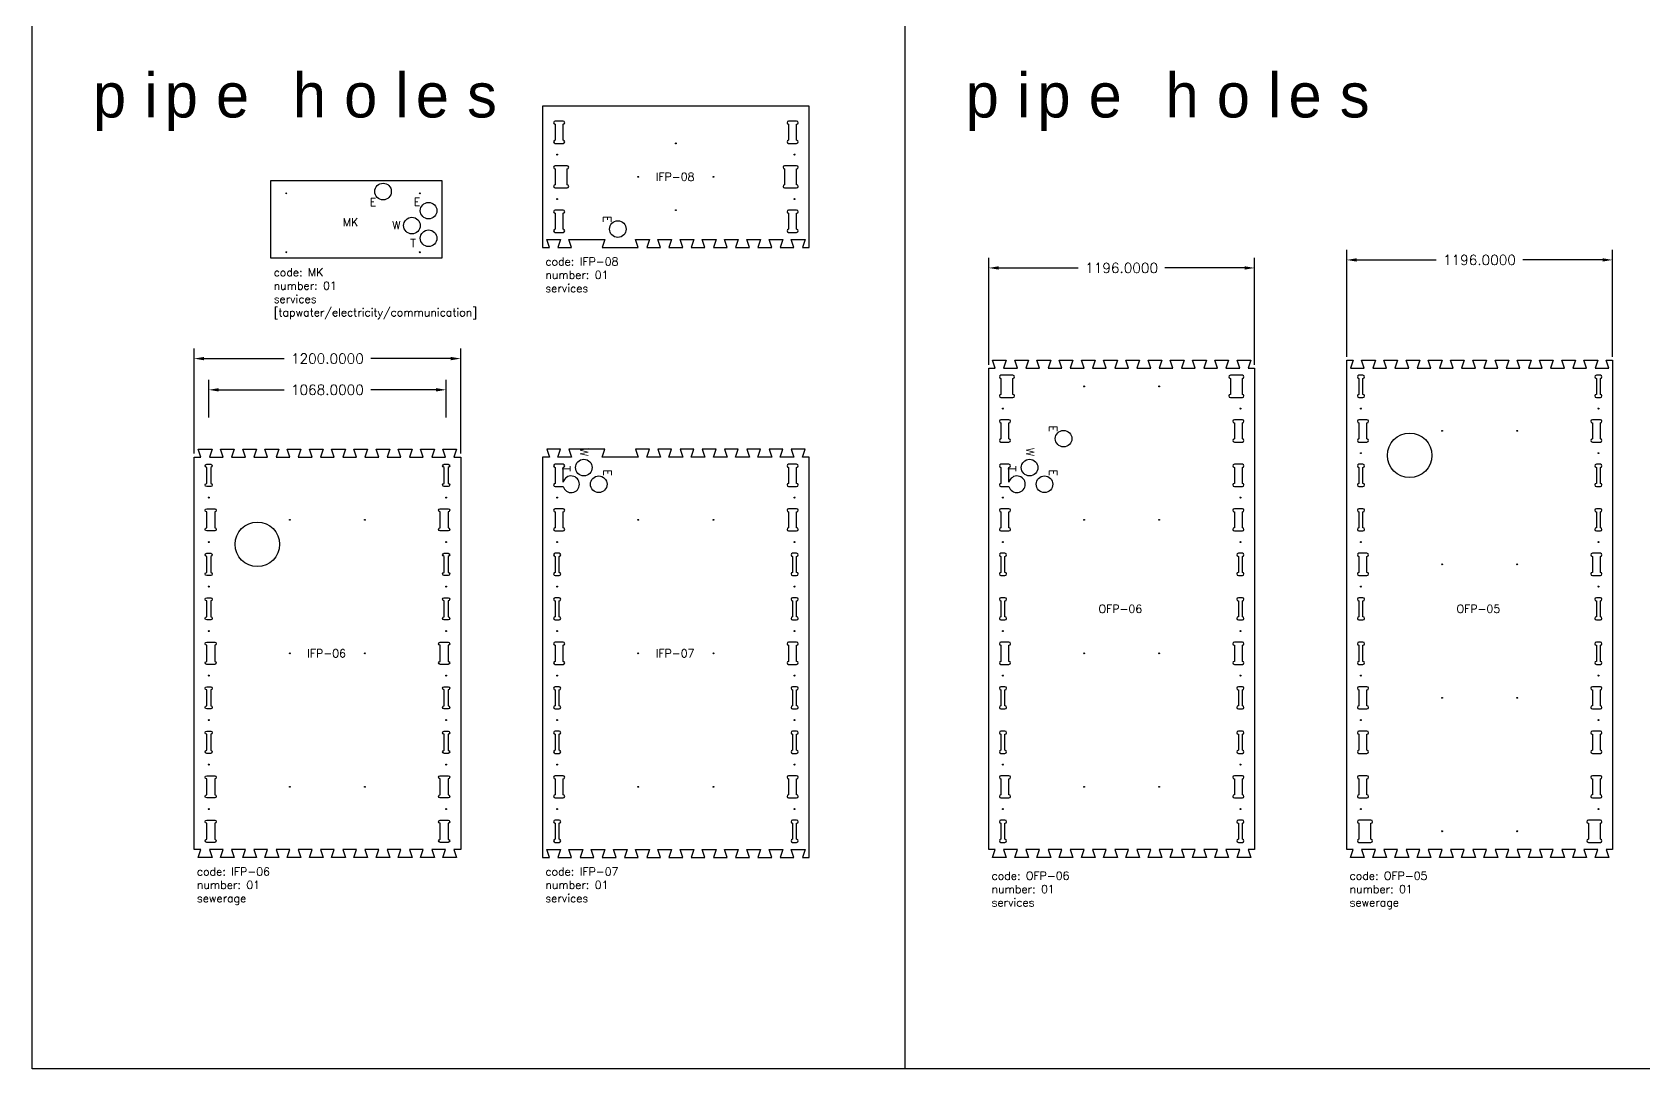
# Model space of a CAD drawing. Header units: millimetres. Extents: x -2063935 to 28085, y -14264 to 11271.
# Drawn here: x -16702 to -9453, y -11338 to -6679 of the extents above; entities that cross this region are included whole.
import ezdxf

# ---------------------------------------------------------------- set-up
doc = ezdxf.new("R2010")
doc.units = ezdxf.units.MM
for name, color, linetype in [('ATTENTION', 30, 'Continuous'), ('codes', 1, 'Continuous'), ('collection', 9, 'Continuous'), ('dimensions', 4, 'Continuous'), ('drill holes d4mm x 50mm screws', 3, 'Continuous'), ('text', 4, 'Continuous')]:
    doc.layers.add(name, color=color, linetype=linetype)
doc.styles.get("Standard").update_dxf_attribs({"font": 'romans.shx'})
doc.dimstyles.get("Standard").update_dxf_attribs({"dimscale": 250, "dimtxt": 0.18, "dimasz": 0.18, "dimexe": 0.18, "dimexo": 0.0625, "dimgap": 0.09, "dimtad": 0, "dimdec": 4, "dimzin": 0, "dimdsep": 46, "dimtxsty": 'Standard', "dimcen": 0.09, "dimclre": 252, "dimadec": 0, "dimazin": 0, "dimtfac": 1, "dimtdec": 4, "dimtofl": 0, "dimtmove": 0, "dimatfit": 3, "dimfxl": 1, "dimtolj": 1, "dimtzin": 0, "dimarcsym": 0})

# ---------------------------------------------------------------- blocks, each defined once
blk = doc.blocks.new('*D13')
at = {"layer": 'Defpoints', "color": 0, "transparency": 16777216}
for p in [(-14840.3, -8286.4), (-15908.3, -8426.4), (-14840.3, -8426.4)]:
    blk.add_point(p, dxfattribs=at)
at = {"layer": 'dimensions', "color": 252, "lineweight": -2, "transparency": 16777216}
for p, q in [((-15908.3, -8410.8), (-15908.3, -8241.4)), ((-14840.3, -8410.8), (-14840.3, -8241.4))]:
    blk.add_line(p, q, dxfattribs=at)
at = {"layer": 'dimensions', "color": 0, "lineweight": -2, "transparency": 16777216}
for p, q in [((-15863.3, -8286.4), (-15569.3, -8286.4)), ((-14885.3, -8286.4), (-15179.3, -8286.4))]:
    blk.add_line(p, q, dxfattribs=at)
at = {"layer": 'dimensions', "color": 0, "transparency": 16777216}
for points in [[(-15863.3, -8278.9), (-15863.3, -8293.9), (-15908.3, -8286.4)], [(-14885.3, -8278.9), (-14885.3, -8293.9), (-14840.3, -8286.4)]]:
    blk.add_solid(points, dxfattribs=at)
at = {"layer": 'dimensions', "color": 0, "transparency": 16777216, "insert": (-15374.3, -8286.4), "char_height": 45, "attachment_point": 5}
blk.add_mtext('\\A1;1068.0000', dxfattribs=at)
blk = doc.blocks.new('*D14')
at = {"layer": 'Defpoints', "color": 0, "transparency": 16777216}
for p in [(-14774.3, -8146.1), (-15974.3, -8589), (-14774.3, -8589)]:
    blk.add_point(p, dxfattribs=at)
at = {"layer": 'dimensions', "color": 252, "lineweight": -2, "transparency": 16777216}
for p, q in [((-15974.3, -8573.4), (-15974.3, -8101.1)), ((-14774.3, -8573.4), (-14774.3, -8101.1))]:
    blk.add_line(p, q, dxfattribs=at)
at = {"layer": 'dimensions', "color": 0, "lineweight": -2, "transparency": 16777216}
for p, q in [((-15929.3, -8146.1), (-15569.3, -8146.1)), ((-14819.3, -8146.1), (-15179.3, -8146.1))]:
    blk.add_line(p, q, dxfattribs=at)
at = {"layer": 'dimensions', "color": 0, "transparency": 16777216}
for points in [[(-15929.3, -8138.6), (-15929.3, -8153.6), (-15974.3, -8146.1)], [(-14819.3, -8138.6), (-14819.3, -8153.6), (-14774.3, -8146.1)]]:
    blk.add_solid(points, dxfattribs=at)
at = {"layer": 'dimensions', "color": 0, "transparency": 16777216, "insert": (-15374.3, -8146.1), "char_height": 45, "attachment_point": 5}
blk.add_mtext('\\A1;1200.0000', dxfattribs=at)
blk = doc.blocks.new('*D15')
at = {"layer": 'Defpoints', "color": 0, "transparency": 16777216}
for p in [(-9593.5, -7702.5), (-10789.5, -8153), (-9593.5, -8153)]:
    blk.add_point(p, dxfattribs=at)
at = {"layer": 'dimensions', "color": 252, "lineweight": -2, "transparency": 16777216}
for p, q in [((-10789.5, -8137.4), (-10789.5, -7657.5)), ((-9593.5, -8137.4), (-9593.5, -7657.5))]:
    blk.add_line(p, q, dxfattribs=at)
at = {"layer": 'dimensions', "color": 0, "lineweight": -2, "transparency": 16777216}
for p, q in [((-10744.5, -7702.5), (-10387.5, -7702.5)), ((-9638.5, -7702.5), (-9997.5, -7702.5))]:
    blk.add_line(p, q, dxfattribs=at)
at = {"layer": 'dimensions', "color": 0, "transparency": 16777216}
for points in [[(-10744.5, -7695), (-10744.5, -7710), (-10789.5, -7702.5)], [(-9638.5, -7695), (-9638.5, -7710), (-9593.5, -7702.5)]]:
    blk.add_solid(points, dxfattribs=at)
at = {"layer": 'dimensions', "color": 0, "transparency": 16777216, "insert": (-10192.5, -7702.5), "char_height": 45, "attachment_point": 5}
blk.add_mtext('\\A1;1196.0000', dxfattribs=at)
blk = doc.blocks.new('*D16')
at = {"layer": 'Defpoints', "color": 0, "transparency": 16777216}
for p in [(-11203.9, -7738.5), (-12399.9, -8189), (-11203.9, -8189)]:
    blk.add_point(p, dxfattribs=at)
at = {"layer": 'dimensions', "color": 252, "lineweight": -2, "transparency": 16777216}
for p, q in [((-12399.9, -8173.4), (-12399.9, -7693.5)), ((-11203.9, -8173.4), (-11203.9, -7693.5))]:
    blk.add_line(p, q, dxfattribs=at)
at = {"layer": 'dimensions', "color": 0, "lineweight": -2, "transparency": 16777216}
for p, q in [((-12354.9, -7738.5), (-11996.9, -7738.5)), ((-11248.9, -7738.5), (-11606.9, -7738.5))]:
    blk.add_line(p, q, dxfattribs=at)
at = {"layer": 'dimensions', "color": 0, "transparency": 16777216}
for points in [[(-12354.9, -7731), (-12354.9, -7746), (-12399.9, -7738.5)], [(-11248.9, -7731), (-11248.9, -7746), (-11203.9, -7738.5)]]:
    blk.add_solid(points, dxfattribs=at)
at = {"layer": 'dimensions', "color": 0, "transparency": 16777216, "insert": (-11801.9, -7738.5), "char_height": 45, "attachment_point": 5}
blk.add_mtext('\\A1;1196.0000', dxfattribs=at)

msp = doc.modelspace()

# ---------------------------------------------------------------- linework, layer by layer
at = {"color": 2}
for points in [[(-13726.03134, -7610.84589), (-13738.03134, -7646.84589), (-13676.03134, -7646.84589), (-13688.03134, -7610.84589), (-13626.03134, -7610.84589), (-13638.03134, -7646.84589), (-13576.03134, -7646.84589), (-13588.03134, -7610.84589), (-13526.03134, -7610.84589), (-13538.03134, -7646.84589), (-13476.03134, -7646.84589), (-13488.03134, -7610.84589), (-13426.03134, -7610.84589), (-13438.03134, -7646.84589), (-13376.03134, -7646.84589), (-13388.03134, -7610.84589), (-13326.03134, -7610.84589), (-13338.03134, -7646.84589), (-13276.03134, -7646.84589), (-13288.03134, -7610.84589), (-13226.03134, -7610.84589), (-13238.03134, -7646.84589), (-13207.03134, -7646.84589), (-13207.03134, -7010.84589), (-14407.03134, -7010.84589), (-14407.03134, -7646.84589), (-14376.03134, -7646.84589), (-14388.03134, -7610.84589), (-14326.03134, -7610.84589), (-14338.03134, -7646.84589), (-14276.03134, -7646.84589), (-14288.03134, -7610.84589), (-14126.03134, -7610.84589), (-14138.03134, -7646.84589), (-13976.03134, -7646.84589), (-13988.03134, -7610.84589), (-13926.03134, -7610.84589), (-13938.03134, -7646.84589), (-13876.03134, -7646.84589), (-13888.03134, -7610.84589), (-13826.03134, -7610.84589), (-13838.03134, -7646.84589), (-13776.03134, -7646.84589), (-13788.03134, -7610.84589)], [(-15629.13854, -7695.08217), (-15629.13854, -7345.08217), (-14859.13854, -7345.08217), (-14859.13854, -7695.08217)], [(-12182.857, -10388.99713), (-12170.857, -10352.99713), (-12232.857, -10352.99713), (-12220.857, -10388.99713), (-12282.857, -10388.99713), (-12270.857, -10352.99713), (-12332.857, -10352.99713), (-12320.857, -10388.99713), (-12382.857, -10388.99713), (-12370.857, -10352.99713), (-12399.857, -10352.99713), (-12399.857, -8188.99713), (-12370.857, -8188.99713), (-12382.857, -8152.99713), (-12320.857, -8152.99713), (-12332.857, -8188.99713), (-12270.857, -8188.99713), (-12282.857, -8152.99713), (-12220.857, -8152.99713), (-12232.857, -8188.99713), (-12170.857, -8188.99713), (-12182.857, -8152.99713), (-12120.857, -8152.99713), (-12132.857, -8188.99713), (-12070.857, -8188.99713), (-12082.857, -8152.99713), (-12020.857, -8152.99713), (-12032.857, -8188.99713), (-11970.857, -8188.99713), (-11982.857, -8152.99713), (-11920.857, -8152.99713), (-11932.857, -8188.99713), (-11870.857, -8188.99713), (-11882.857, -8152.99713), (-11820.857, -8152.99713), (-11832.857, -8188.99713), (-11770.857, -8188.99713), (-11782.857, -8152.99713), (-11720.857, -8152.99713), (-11732.857, -8188.99713), (-11670.857, -8188.99713), (-11682.857, -8152.99713), (-11620.857, -8152.99713), (-11632.857, -8188.99713), (-11570.857, -8188.99713), (-11582.857, -8152.99713), (-11520.857, -8152.99713), (-11532.857, -8188.99713), (-11470.857, -8188.99713), (-11482.857, -8152.99713), (-11420.857, -8152.99713), (-11432.857, -8188.99713), (-11370.857, -8188.99713), (-11382.857, -8152.99713), (-11320.857, -8152.99713), (-11332.857, -8188.99713), (-11270.857, -8188.99713), (-11282.857, -8152.99713), (-11220.857, -8152.99713), (-11232.857, -8188.99713), (-11203.857, -8188.99713), (-11203.857, -10352.99713), (-11232.857, -10352.99713), (-11220.857, -10388.99713), (-11282.857, -10388.99713), (-11270.857, -10352.99713), (-11332.857, -10352.99713), (-11320.857, -10388.99713), (-11382.857, -10388.99713), (-11370.857, -10352.99713), (-11432.857, -10352.99713), (-11420.857, -10388.99713), (-11482.857, -10388.99713), (-11470.857, -10352.99713), (-11532.857, -10352.99713), (-11520.857, -10388.99713), (-11582.857, -10388.99713), (-11570.857, -10352.99713), (-11632.857, -10352.99713), (-11620.857, -10388.99713), (-11682.857, -10388.99713), (-11670.857, -10352.99713), (-11732.857, -10352.99713), (-11720.857, -10388.99713), (-11782.857, -10388.99713), (-11770.857, -10352.99713), (-11832.857, -10352.99713), (-11820.857, -10388.99713), (-11882.857, -10388.99713), (-11870.857, -10352.99713), (-11932.857, -10352.99713), (-11920.857, -10388.99713), (-11982.857, -10388.99713), (-11970.857, -10352.99713), (-12032.857, -10352.99713), (-12020.857, -10388.99713), (-12082.857, -10388.99713), (-12070.857, -10352.99713), (-12132.857, -10352.99713), (-12120.857, -10388.99713)], [(-10172.46335, -8188.99713), (-10110.46335, -8188.99713), (-10122.46335, -8152.99713), (-10060.46335, -8152.99713), (-10072.46335, -8188.99713), (-10010.46335, -8188.99713), (-10022.46335, -8152.99713), (-9960.46335, -8152.99713), (-9972.46335, -8188.99713), (-9910.46335, -8188.99713), (-9922.46335, -8152.99713), (-9860.46335, -8152.99713), (-9872.46335, -8188.99713), (-9810.46335, -8188.99713), (-9822.46335, -8152.99713), (-9760.46335, -8152.99713), (-9772.46335, -8188.99713), (-9710.46335, -8188.99713), (-9722.46335, -8152.99713), (-9660.46335, -8152.99713), (-9672.46335, -8188.99713), (-9610.46335, -8188.99713), (-9622.46335, -8152.99713), (-9593.46335, -8152.99713), (-9593.46335, -10352.99713), (-9622.46335, -10352.99713), (-9610.46335, -10388.99713), (-9672.46335, -10388.99713), (-9660.46335, -10352.99713), (-9722.46335, -10352.99713), (-9710.46335, -10388.99713), (-9772.46335, -10388.99713), (-9760.46335, -10352.99713), (-9822.46335, -10352.99713), (-9810.46335, -10388.99713), (-9872.46335, -10388.99713), (-9860.46335, -10352.99713), (-9922.46335, -10352.99713), (-9910.46335, -10388.99713), (-9972.46335, -10388.99713), (-9960.46335, -10352.99713), (-10022.46335, -10352.99713), (-10010.46335, -10388.99713), (-10072.46335, -10388.99713), (-10060.46335, -10352.99713), (-10122.46335, -10352.99713), (-10110.46335, -10388.99713), (-10172.46335, -10388.99713), (-10160.46335, -10352.99713), (-10222.46335, -10352.99713), (-10210.46335, -10388.99713), (-10272.46335, -10388.99713), (-10260.46335, -10352.99713), (-10322.46335, -10352.99713), (-10310.46335, -10388.99713), (-10372.46335, -10388.99713), (-10360.46335, -10352.99713), (-10422.46335, -10352.99713), (-10410.46335, -10388.99713), (-10472.46335, -10388.99713), (-10460.46335, -10352.99713), (-10522.46335, -10352.99713), (-10510.46335, -10388.99713), (-10572.46335, -10388.99713), (-10560.46335, -10352.99713), (-10622.46335, -10352.99713), (-10610.46335, -10388.99713), (-10672.46335, -10388.99713), (-10660.46335, -10352.99713), (-10722.46335, -10352.99713), (-10710.46335, -10388.99713), (-10772.46335, -10388.99713), (-10760.46335, -10352.99713), (-10789.46335, -10352.99713), (-10789.46335, -8152.99713), (-10760.46335, -8152.99713), (-10772.46335, -8188.99713), (-10710.46335, -8188.99713), (-10722.46335, -8152.99713), (-10660.46335, -8152.99713), (-10672.46335, -8188.99713), (-10610.46335, -8188.99713), (-10622.46335, -8152.99713), (-10560.46335, -8152.99713), (-10572.46335, -8188.99713), (-10510.46335, -8188.99713), (-10522.46335, -8152.99713), (-10460.46335, -8152.99713), (-10472.46335, -8188.99713), (-10410.46335, -8188.99713), (-10422.46335, -8152.99713), (-10360.46335, -8152.99713), (-10372.46335, -8188.99713), (-10310.46335, -8188.99713), (-10322.46335, -8152.99713), (-10260.46335, -8152.99713), (-10272.46335, -8188.99713), (-10210.46335, -8188.99713), (-10222.46335, -8152.99713), (-10160.46335, -8152.99713)], [(-14905.34724, -10352.99713), (-14893.34724, -10388.99713), (-14955.34724, -10388.99713), (-14943.34724, -10352.99713), (-15005.34724, -10352.99713), (-14993.34724, -10388.99713), (-15055.34724, -10388.99713), (-15043.34724, -10352.99713), (-15105.34724, -10352.99713), (-15093.34724, -10388.99713), (-15155.34724, -10388.99713), (-15143.34724, -10352.99713), (-15205.34724, -10352.99713), (-15193.34724, -10388.99713), (-15255.34724, -10388.99713), (-15243.34724, -10352.99713), (-15305.34724, -10352.99713), (-15293.34724, -10388.99713), (-15355.34724, -10388.99713), (-15343.34724, -10352.99713), (-15405.34724, -10352.99713), (-15393.34724, -10388.99713), (-15455.34724, -10388.99713), (-15443.34724, -10352.99713), (-15505.34724, -10352.99713), (-15493.34724, -10388.99713), (-15555.34724, -10388.99713), (-15543.34724, -10352.99713), (-15605.34724, -10352.99713), (-15593.34724, -10388.99713), (-15655.34724, -10388.99713), (-15643.34724, -10352.99713), (-15705.34724, -10352.99713), (-15693.34724, -10388.99713), (-15755.34724, -10388.99713), (-15743.34724, -10352.99713), (-15805.34724, -10352.99713), (-15793.34724, -10388.99713), (-15855.34724, -10388.99713), (-15843.34724, -10352.99713), (-15905.34724, -10352.99713), (-15893.34724, -10388.99713), (-15955.34724, -10388.99713), (-15943.34724, -10352.99713), (-15974.34724, -10352.99713), (-15974.34724, -8588.99713), (-15943.34724, -8588.99713), (-15955.34724, -8552.99713), (-15893.34724, -8552.99713), (-15905.34724, -8588.99713), (-15843.34724, -8588.99713), (-15855.34724, -8552.99713), (-15793.34724, -8552.99713), (-15805.34724, -8588.99713), (-15743.34724, -8588.99713), (-15755.34724, -8552.99713), (-15693.34724, -8552.99713), (-15705.34724, -8588.99713), (-15643.34724, -8588.99713), (-15655.34724, -8552.99713), (-15593.34724, -8552.99713), (-15605.34724, -8588.99713), (-15543.34724, -8588.99713), (-15555.34724, -8552.99713), (-15493.34724, -8552.99713), (-15505.34724, -8588.99713), (-15443.34724, -8588.99713), (-15455.34724, -8552.99713), (-15393.34724, -8552.99713), (-15405.34724, -8588.99713), (-15343.34724, -8588.99713), (-15355.34724, -8552.99713), (-15293.34724, -8552.99713), (-15305.34724, -8588.99713), (-15243.34724, -8588.99713), (-15255.34724, -8552.99713), (-15193.34724, -8552.99713), (-15205.34724, -8588.99713), (-15143.34724, -8588.99713), (-15155.34724, -8552.99713), (-15093.34724, -8552.99713), (-15105.34724, -8588.99713), (-15043.34724, -8588.99713), (-15055.34724, -8552.99713), (-14993.34724, -8552.99713), (-15005.34724, -8588.99713), (-14943.34724, -8588.99713), (-14955.34724, -8552.99713), (-14893.34724, -8552.99713), (-14905.34724, -8588.99713), (-14843.34724, -8588.99713), (-14855.34724, -8552.99713), (-14793.34724, -8552.99713), (-14805.34724, -8588.99713), (-14774.34724, -8588.99713), (-14774.34724, -10352.99713), (-14805.34724, -10352.99713), (-14793.34724, -10388.99713), (-14855.34724, -10388.99713), (-14843.34724, -10352.99713)], [(-14288.03134, -10352.99713), (-14226.03134, -10352.99713), (-14238.03134, -10388.99713), (-14176.03134, -10388.99713), (-14188.03134, -10352.99713), (-14126.03134, -10352.99713), (-14138.03134, -10388.99713), (-14076.03134, -10388.99713), (-14088.03134, -10352.99713), (-14026.03134, -10352.99713), (-14038.03134, -10388.99713), (-13976.03134, -10388.99713), (-13988.03134, -10352.99713), (-13926.03134, -10352.99713), (-13938.03134, -10388.99713), (-13876.03134, -10388.99713), (-13888.03134, -10352.99713), (-13826.03134, -10352.99713), (-13838.03134, -10388.99713), (-13776.03134, -10388.99713), (-13788.03134, -10352.99713), (-13726.03134, -10352.99713), (-13738.03134, -10388.99713), (-13676.03134, -10388.99713), (-13688.03134, -10352.99713), (-13626.03134, -10352.99713), (-13638.03134, -10388.99713), (-13576.03134, -10388.99713), (-13588.03134, -10352.99713), (-13526.03134, -10352.99713), (-13538.03134, -10388.99713), (-13476.03134, -10388.99713), (-13488.03134, -10352.99713), (-13426.03134, -10352.99713), (-13438.03134, -10388.99713), (-13376.03134, -10388.99713), (-13388.03134, -10352.99713), (-13326.03134, -10352.99713), (-13338.03134, -10388.99713), (-13276.03134, -10388.99713), (-13288.03134, -10352.99713), (-13226.03134, -10352.99713), (-13238.03134, -10388.99713), (-13207.03134, -10388.99713), (-13207.03134, -8588.99713), (-13238.03134, -8588.99713), (-13226.03134, -8552.99713), (-13288.03134, -8552.99713), (-13276.03134, -8588.99713), (-13338.03134, -8588.99713), (-13326.03134, -8552.99713), (-13388.03134, -8552.99713), (-13376.03134, -8588.99713), (-13438.03134, -8588.99713), (-13426.03134, -8552.99713), (-13488.03134, -8552.99713), (-13476.03134, -8588.99713), (-13538.03134, -8588.99713), (-13526.03134, -8552.99713), (-13588.03134, -8552.99713), (-13576.03134, -8588.99713), (-13638.03134, -8588.99713), (-13626.03134, -8552.99713), (-13688.03134, -8552.99713), (-13676.03134, -8588.99713), (-13738.03134, -8588.99713), (-13726.03134, -8552.99713), (-13788.03134, -8552.99713), (-13776.03134, -8588.99713), (-13838.03134, -8588.99713), (-13826.03134, -8552.99713), (-13888.03134, -8552.99713), (-13876.03134, -8588.99713), (-13938.03134, -8588.99713), (-13926.03134, -8552.99713), (-13988.03134, -8552.99713), (-13976.03134, -8588.99713), (-14138.03134, -8588.99713), (-14126.03134, -8552.99713), (-14288.03134, -8552.99713), (-14276.03134, -8588.99713), (-14338.03134, -8588.99713), (-14326.03134, -8552.99713), (-14388.03134, -8552.99713), (-14376.03134, -8588.99713), (-14407.03134, -8588.99713), (-14407.03134, -10388.99713), (-14376.03134, -10388.99713), (-14388.03134, -10352.99713), (-14326.03134, -10352.99713), (-14338.03134, -10388.99713), (-14276.03134, -10388.99713)]]:
    msp.add_lwpolyline(points, close=True, dxfattribs=at)
for points in [[(-14350.03134, -7178.84589), (-14314.03134, -7178.84589, 1), (-14314.03134, -7164.84589), (-14314.03134, -7092.84589, 1), (-14314.03134, -7078.84589), (-14350.03134, -7078.84589, 1), (-14350.03134, -7092.84589), (-14350.03134, -7164.84589, 1)], [(-13300.03134, -7178.84589), (-13264.03134, -7178.84589, 1), (-13264.03134, -7164.84589), (-13264.03134, -7092.84589, 1), (-13264.03134, -7078.84589), (-13300.03134, -7078.84589, 1), (-13300.03134, -7092.84589), (-13300.03134, -7164.84589, 1)], [(-14350.03134, -7378.84589), (-14296.03134, -7378.84589, 1), (-14296.03134, -7364.84589), (-14296.03134, -7292.84589, 1), (-14296.03134, -7278.84589), (-14350.03134, -7278.84589, 1), (-14350.03134, -7292.84589), (-14350.03134, -7364.84589, 1)], [(-13318.03134, -7378.84589), (-13264.03134, -7378.84589, 1), (-13264.03134, -7364.84589), (-13264.03134, -7292.84589, 1), (-13264.03134, -7278.84589), (-13318.03134, -7278.84589, 1), (-13318.03134, -7292.84589), (-13318.03134, -7364.84589, 1)], [(-14350.03134, -7578.84589), (-14314.03134, -7578.84589, 1), (-14314.03134, -7564.84589), (-14314.03134, -7492.84589, 1), (-14314.03134, -7478.84589), (-14350.03134, -7478.84589, 1), (-14350.03134, -7492.84589), (-14350.03134, -7564.84589, 1)], [(-13300.03134, -7578.84589), (-13264.03134, -7578.84589, 1), (-13264.03134, -7564.84589), (-13264.03134, -7492.84589, 1), (-13264.03134, -7478.84589), (-13300.03134, -7478.84589, 1), (-13300.03134, -7492.84589), (-13300.03134, -7564.84589, 1)], [(-12344.857, -8320.99713), (-12290.857, -8320.99713, 1), (-12290.857, -8306.99713), (-12290.857, -8234.99713, 1), (-12290.857, -8220.99713), (-12344.857, -8220.99713, 1), (-12344.857, -8234.99713), (-12344.857, -8306.99713, 1)], [(-11312.857, -8320.99713), (-11258.857, -8320.99713, 1), (-11258.857, -8306.99713), (-11258.857, -8234.99713, 1), (-11258.857, -8220.99713), (-11312.857, -8220.99713, 1), (-11312.857, -8234.99713), (-11312.857, -8306.99713, 1)], [(-10734.46335, -8320.99713), (-10716.46335, -8320.99713, 1), (-10716.46335, -8306.99713), (-10716.46335, -8234.99713, 1), (-10716.46335, -8220.99713), (-10734.46335, -8220.99713, 1), (-10734.46335, -8234.99713), (-10734.46335, -8306.99713, 1)], [(-9666.46335, -8320.99713), (-9648.46335, -8320.99713, 1), (-9648.46335, -8306.99713), (-9648.46335, -8234.99713, 1), (-9648.46335, -8220.99713), (-9666.46335, -8220.99713, 1), (-9666.46335, -8234.99713), (-9666.46335, -8306.99713, 1)], [(-12344.857, -8520.99713), (-12308.857, -8520.99713, 1), (-12308.857, -8506.99713), (-12308.857, -8434.99713, 1), (-12308.857, -8420.99713), (-12344.857, -8420.99713, 1), (-12344.857, -8434.99713), (-12344.857, -8506.99713, 1)], [(-11294.857, -8520.99713), (-11258.857, -8520.99713, 1), (-11258.857, -8506.99713), (-11258.857, -8434.99713, 1), (-11258.857, -8420.99713), (-11294.857, -8420.99713, 1), (-11294.857, -8434.99713), (-11294.857, -8506.99713, 1)], [(-10734.46335, -8520.99713), (-10698.46335, -8520.99713, 1), (-10698.46335, -8506.99713), (-10698.46335, -8434.99713, 1), (-10698.46335, -8420.99713), (-10734.46335, -8420.99713, 1), (-10734.46335, -8434.99713), (-10734.46335, -8506.99713, 1)], [(-9684.46335, -8520.99713), (-9648.46335, -8520.99713, 1), (-9648.46335, -8506.99713), (-9648.46335, -8434.99713, 1), (-9648.46335, -8420.99713), (-9684.46335, -8420.99713, 1), (-9684.46335, -8434.99713), (-9684.46335, -8506.99713, 1)], [(-15917.34724, -8620.99713), (-15899.34724, -8620.99713, -1), (-15899.34724, -8634.99713), (-15899.34724, -8706.99713, -1), (-15899.34724, -8720.99713), (-15917.34724, -8720.99713, -1), (-15917.34724, -8706.99713), (-15917.34724, -8634.99713, -1)], [(-14849.34724, -8620.99713), (-14831.34724, -8620.99713, -1), (-14831.34724, -8634.99713), (-14831.34724, -8706.99713, -1), (-14831.34724, -8720.99713), (-14849.34724, -8720.99713, -1), (-14849.34724, -8706.99713), (-14849.34724, -8634.99713, -1)], [(-14314.03134, -8701.09764), (-14314.03134, -8634.99713, 1), (-14314.03134, -8620.99713), (-14350.03134, -8620.99713, 1), (-14350.03134, -8634.99713), (-14350.03134, -8706.99713, 1), (-14350.03134, -8720.99713), (-14314.03134, -8720.99713, 0.0009919027), (-14314.00357, -8720.99708, 7.3692915112)], [(-13300.03134, -8720.99713), (-13264.03134, -8720.99713, 1), (-13264.03134, -8706.99713), (-13264.03134, -8634.99713, 1), (-13264.03134, -8620.99713), (-13300.03134, -8620.99713, 1), (-13300.03134, -8634.99713), (-13300.03134, -8706.99713, 1)], [(-12308.857, -8701.09764), (-12308.857, -8634.99713, 1), (-12308.857, -8620.99713), (-12344.857, -8620.99713, 1), (-12344.857, -8634.99713), (-12344.857, -8706.99713, 1), (-12344.857, -8720.99713), (-12308.857, -8720.99713, 0.0009919027), (-12308.82923, -8720.99708, 7.3692915112)], [(-11294.857, -8720.99713), (-11258.857, -8720.99713, 1), (-11258.857, -8706.99713), (-11258.857, -8634.99713, 1), (-11258.857, -8620.99713), (-11294.857, -8620.99713, 1), (-11294.857, -8634.99713), (-11294.857, -8706.99713, 1)], [(-10734.46335, -8720.99713), (-10716.46335, -8720.99713, 1), (-10716.46335, -8706.99713), (-10716.46335, -8634.99713, 1), (-10716.46335, -8620.99713), (-10734.46335, -8620.99713, 1), (-10734.46335, -8634.99713), (-10734.46335, -8706.99713, 1)], [(-9666.46335, -8720.99713), (-9648.46335, -8720.99713, 1), (-9648.46335, -8706.99713), (-9648.46335, -8634.99713, 1), (-9648.46335, -8620.99713), (-9666.46335, -8620.99713, 1), (-9666.46335, -8634.99713), (-9666.46335, -8706.99713, 1)], [(-15917.34724, -8820.99713), (-15881.34724, -8820.99713, -1), (-15881.34724, -8834.99713), (-15881.34724, -8906.99713, -1), (-15881.34724, -8920.99713), (-15917.34724, -8920.99713, -1), (-15917.34724, -8906.99713), (-15917.34724, -8834.99713, -1)], [(-14867.34724, -8820.99713), (-14831.34724, -8820.99713, -1), (-14831.34724, -8834.99713), (-14831.34724, -8906.99713, -1), (-14831.34724, -8920.99713), (-14867.34724, -8920.99713, -1), (-14867.34724, -8906.99713), (-14867.34724, -8834.99713, -1)], [(-14350.03134, -8920.99713), (-14314.03134, -8920.99713, 1), (-14314.03134, -8906.99713), (-14314.03134, -8834.99713, 1), (-14314.03134, -8820.99713), (-14350.03134, -8820.99713, 1), (-14350.03134, -8834.99713), (-14350.03134, -8906.99713, 1)], [(-13300.03134, -8920.99713), (-13264.03134, -8920.99713, 1), (-13264.03134, -8906.99713), (-13264.03134, -8834.99713, 1), (-13264.03134, -8820.99713), (-13300.03134, -8820.99713, 1), (-13300.03134, -8834.99713), (-13300.03134, -8906.99713, 1)], [(-12344.857, -8920.99713), (-12308.857, -8920.99713, 1), (-12308.857, -8906.99713), (-12308.857, -8834.99713, 1), (-12308.857, -8820.99713), (-12344.857, -8820.99713, 1), (-12344.857, -8834.99713), (-12344.857, -8906.99713, 1)], [(-11294.857, -8920.99713), (-11258.857, -8920.99713, 1), (-11258.857, -8906.99713), (-11258.857, -8834.99713, 1), (-11258.857, -8820.99713), (-11294.857, -8820.99713, 1), (-11294.857, -8834.99713), (-11294.857, -8906.99713, 1)], [(-10734.46335, -8920.99713), (-10716.46335, -8920.99713, 1), (-10716.46335, -8906.99713), (-10716.46335, -8834.99713, 1), (-10716.46335, -8820.99713), (-10734.46335, -8820.99713, 1), (-10734.46335, -8834.99713), (-10734.46335, -8906.99713, 1)], [(-9666.46335, -8920.99713), (-9648.46335, -8920.99713, 1), (-9648.46335, -8906.99713), (-9648.46335, -8834.99713, 1), (-9648.46335, -8820.99713), (-9666.46335, -8820.99713, 1), (-9666.46335, -8834.99713), (-9666.46335, -8906.99713, 1)], [(-15917.34724, -9020.99713), (-15899.34724, -9020.99713, -1), (-15899.34724, -9034.99713), (-15899.34724, -9106.99713, -1), (-15899.34724, -9120.99713), (-15917.34724, -9120.99713, -1), (-15917.34724, -9106.99713), (-15917.34724, -9034.99713, -1)], [(-14849.34724, -9020.99713), (-14831.34724, -9020.99713, -1), (-14831.34724, -9034.99713), (-14831.34724, -9106.99713, -1), (-14831.34724, -9120.99713), (-14849.34724, -9120.99713, -1), (-14849.34724, -9106.99713), (-14849.34724, -9034.99713, -1)], [(-14350.03134, -9120.99713), (-14332.03134, -9120.99713, 1), (-14332.03134, -9106.99713), (-14332.03134, -9034.99713, 1), (-14332.03134, -9020.99713), (-14350.03134, -9020.99713, 1), (-14350.03134, -9034.99713), (-14350.03134, -9106.99713, 1)], [(-13282.03134, -9120.99713), (-13264.03134, -9120.99713, 1), (-13264.03134, -9106.99713), (-13264.03134, -9034.99713, 1), (-13264.03134, -9020.99713), (-13282.03134, -9020.99713, 1), (-13282.03134, -9034.99713), (-13282.03134, -9106.99713, 1)], [(-12344.857, -9120.99713), (-12326.857, -9120.99713, 1), (-12326.857, -9106.99713), (-12326.857, -9034.99713, 1), (-12326.857, -9020.99713), (-12344.857, -9020.99713, 1), (-12344.857, -9034.99713), (-12344.857, -9106.99713, 1)], [(-11276.857, -9120.99713), (-11258.857, -9120.99713, 1), (-11258.857, -9106.99713), (-11258.857, -9034.99713, 1), (-11258.857, -9020.99713), (-11276.857, -9020.99713, 1), (-11276.857, -9034.99713), (-11276.857, -9106.99713, 1)], [(-10734.46335, -9120.99713), (-10698.46335, -9120.99713, 1), (-10698.46335, -9106.99713), (-10698.46335, -9034.99713, 1), (-10698.46335, -9020.99713), (-10734.46335, -9020.99713, 1), (-10734.46335, -9034.99713), (-10734.46335, -9106.99713, 1)], [(-9684.46335, -9120.99713), (-9648.46335, -9120.99713, 1), (-9648.46335, -9106.99713), (-9648.46335, -9034.99713, 1), (-9648.46335, -9020.99713), (-9684.46335, -9020.99713, 1), (-9684.46335, -9034.99713), (-9684.46335, -9106.99713, 1)], [(-15917.34724, -9220.99713), (-15899.34724, -9220.99713, -1), (-15899.34724, -9234.99713), (-15899.34724, -9306.99713, -1), (-15899.34724, -9320.99713), (-15917.34724, -9320.99713, -1), (-15917.34724, -9306.99713), (-15917.34724, -9234.99713, -1)], [(-14849.34724, -9220.99713), (-14831.34724, -9220.99713, -1), (-14831.34724, -9234.99713), (-14831.34724, -9306.99713, -1), (-14831.34724, -9320.99713), (-14849.34724, -9320.99713, -1), (-14849.34724, -9306.99713), (-14849.34724, -9234.99713, -1)], [(-14350.03134, -9320.99713), (-14332.03134, -9320.99713, 1), (-14332.03134, -9306.99713), (-14332.03134, -9234.99713, 1), (-14332.03134, -9220.99713), (-14350.03134, -9220.99713, 1), (-14350.03134, -9234.99713), (-14350.03134, -9306.99713, 1)], [(-13282.03134, -9320.99713), (-13264.03134, -9320.99713, 1), (-13264.03134, -9306.99713), (-13264.03134, -9234.99713, 1), (-13264.03134, -9220.99713), (-13282.03134, -9220.99713, 1), (-13282.03134, -9234.99713), (-13282.03134, -9306.99713, 1)], [(-12344.857, -9320.99713), (-12326.857, -9320.99713, 1), (-12326.857, -9306.99713), (-12326.857, -9234.99713, 1), (-12326.857, -9220.99713), (-12344.857, -9220.99713, 1), (-12344.857, -9234.99713), (-12344.857, -9306.99713, 1)], [(-11276.857, -9320.99713), (-11258.857, -9320.99713, 1), (-11258.857, -9306.99713), (-11258.857, -9234.99713, 1), (-11258.857, -9220.99713), (-11276.857, -9220.99713, 1), (-11276.857, -9234.99713), (-11276.857, -9306.99713, 1)], [(-10734.46335, -9320.99713), (-10716.46335, -9320.99713, 1), (-10716.46335, -9306.99713), (-10716.46335, -9234.99713, 1), (-10716.46335, -9220.99713), (-10734.46335, -9220.99713, 1), (-10734.46335, -9234.99713), (-10734.46335, -9306.99713, 1)], [(-9666.46335, -9320.99713), (-9648.46335, -9320.99713, 1), (-9648.46335, -9306.99713), (-9648.46335, -9234.99713, 1), (-9648.46335, -9220.99713), (-9666.46335, -9220.99713, 1), (-9666.46335, -9234.99713), (-9666.46335, -9306.99713, 1)], [(-15917.34724, -9420.99713), (-15881.34724, -9420.99713, -1), (-15881.34724, -9434.99713), (-15881.34724, -9506.99713, -1), (-15881.34724, -9520.99713), (-15917.34724, -9520.99713, -1), (-15917.34724, -9506.99713), (-15917.34724, -9434.99713, -1)], [(-14867.34724, -9420.99713), (-14831.34724, -9420.99713, -1), (-14831.34724, -9434.99713), (-14831.34724, -9506.99713, -1), (-14831.34724, -9520.99713), (-14867.34724, -9520.99713, -1), (-14867.34724, -9506.99713), (-14867.34724, -9434.99713, -1)], [(-14350.03134, -9520.99713), (-14314.03134, -9520.99713, 1), (-14314.03134, -9506.99713), (-14314.03134, -9434.99713, 1), (-14314.03134, -9420.99713), (-14350.03134, -9420.99713, 1), (-14350.03134, -9434.99713), (-14350.03134, -9506.99713, 1)], [(-13300.03134, -9520.99713), (-13264.03134, -9520.99713, 1), (-13264.03134, -9506.99713), (-13264.03134, -9434.99713, 1), (-13264.03134, -9420.99713), (-13300.03134, -9420.99713, 1), (-13300.03134, -9434.99713), (-13300.03134, -9506.99713, 1)], [(-12344.857, -9520.99713), (-12308.857, -9520.99713, 1), (-12308.857, -9506.99713), (-12308.857, -9434.99713, 1), (-12308.857, -9420.99713), (-12344.857, -9420.99713, 1), (-12344.857, -9434.99713), (-12344.857, -9506.99713, 1)], [(-11294.857, -9520.99713), (-11258.857, -9520.99713, 1), (-11258.857, -9506.99713), (-11258.857, -9434.99713, 1), (-11258.857, -9420.99713), (-11294.857, -9420.99713, 1), (-11294.857, -9434.99713), (-11294.857, -9506.99713, 1)], [(-10734.46335, -9520.99713), (-10716.46335, -9520.99713, 1), (-10716.46335, -9506.99713), (-10716.46335, -9434.99713, 1), (-10716.46335, -9420.99713), (-10734.46335, -9420.99713, 1), (-10734.46335, -9434.99713), (-10734.46335, -9506.99713, 1)], [(-9666.46335, -9520.99713), (-9648.46335, -9520.99713, 1), (-9648.46335, -9506.99713), (-9648.46335, -9434.99713, 1), (-9648.46335, -9420.99713), (-9666.46335, -9420.99713, 1), (-9666.46335, -9434.99713), (-9666.46335, -9506.99713, 1)], [(-15917.34724, -9620.99713), (-15899.34724, -9620.99713, -1), (-15899.34724, -9634.99713), (-15899.34724, -9706.99713, -1), (-15899.34724, -9720.99713), (-15917.34724, -9720.99713, -1), (-15917.34724, -9706.99713), (-15917.34724, -9634.99713, -1)], [(-14849.34724, -9620.99713), (-14831.34724, -9620.99713, -1), (-14831.34724, -9634.99713), (-14831.34724, -9706.99713, -1), (-14831.34724, -9720.99713), (-14849.34724, -9720.99713, -1), (-14849.34724, -9706.99713), (-14849.34724, -9634.99713, -1)], [(-14350.03134, -9720.99713), (-14332.03134, -9720.99713, 1), (-14332.03134, -9706.99713), (-14332.03134, -9634.99713, 1), (-14332.03134, -9620.99713), (-14350.03134, -9620.99713, 1), (-14350.03134, -9634.99713), (-14350.03134, -9706.99713, 1)], [(-13282.03134, -9720.99713), (-13264.03134, -9720.99713, 1), (-13264.03134, -9706.99713), (-13264.03134, -9634.99713, 1), (-13264.03134, -9620.99713), (-13282.03134, -9620.99713, 1), (-13282.03134, -9634.99713), (-13282.03134, -9706.99713, 1)], [(-12344.857, -9720.99713), (-12326.857, -9720.99713, 1), (-12326.857, -9706.99713), (-12326.857, -9634.99713, 1), (-12326.857, -9620.99713), (-12344.857, -9620.99713, 1), (-12344.857, -9634.99713), (-12344.857, -9706.99713, 1)], [(-11276.857, -9720.99713), (-11258.857, -9720.99713, 1), (-11258.857, -9706.99713), (-11258.857, -9634.99713, 1), (-11258.857, -9620.99713), (-11276.857, -9620.99713, 1), (-11276.857, -9634.99713), (-11276.857, -9706.99713, 1)], [(-10734.46335, -9720.99713), (-10698.46335, -9720.99713, 1), (-10698.46335, -9706.99713), (-10698.46335, -9634.99713, 1), (-10698.46335, -9620.99713), (-10734.46335, -9620.99713, 1), (-10734.46335, -9634.99713), (-10734.46335, -9706.99713, 1)], [(-9684.46335, -9720.99713), (-9648.46335, -9720.99713, 1), (-9648.46335, -9706.99713), (-9648.46335, -9634.99713, 1), (-9648.46335, -9620.99713), (-9684.46335, -9620.99713, 1), (-9684.46335, -9634.99713), (-9684.46335, -9706.99713, 1)], [(-15917.34724, -9820.99713), (-15899.34724, -9820.99713, -1), (-15899.34724, -9834.99713), (-15899.34724, -9906.99713, -1), (-15899.34724, -9920.99713), (-15917.34724, -9920.99713, -1), (-15917.34724, -9906.99713), (-15917.34724, -9834.99713, -1)], [(-14849.34724, -9820.99713), (-14831.34724, -9820.99713, -1), (-14831.34724, -9834.99713), (-14831.34724, -9906.99713, -1), (-14831.34724, -9920.99713), (-14849.34724, -9920.99713, -1), (-14849.34724, -9906.99713), (-14849.34724, -9834.99713, -1)], [(-14350.03134, -9920.99713), (-14332.03134, -9920.99713, 1), (-14332.03134, -9906.99713), (-14332.03134, -9834.99713, 1), (-14332.03134, -9820.99713), (-14350.03134, -9820.99713, 1), (-14350.03134, -9834.99713), (-14350.03134, -9906.99713, 1)], [(-13282.03134, -9920.99713), (-13264.03134, -9920.99713, 1), (-13264.03134, -9906.99713), (-13264.03134, -9834.99713, 1), (-13264.03134, -9820.99713), (-13282.03134, -9820.99713, 1), (-13282.03134, -9834.99713), (-13282.03134, -9906.99713, 1)], [(-12344.857, -9920.99713), (-12326.857, -9920.99713, 1), (-12326.857, -9906.99713), (-12326.857, -9834.99713, 1), (-12326.857, -9820.99713), (-12344.857, -9820.99713, 1), (-12344.857, -9834.99713), (-12344.857, -9906.99713, 1)], [(-11276.857, -9920.99713), (-11258.857, -9920.99713, 1), (-11258.857, -9906.99713), (-11258.857, -9834.99713, 1), (-11258.857, -9820.99713), (-11276.857, -9820.99713, 1), (-11276.857, -9834.99713), (-11276.857, -9906.99713, 1)], [(-10734.46335, -9920.99713), (-10698.46335, -9920.99713, 1), (-10698.46335, -9906.99713), (-10698.46335, -9834.99713, 1), (-10698.46335, -9820.99713), (-10734.46335, -9820.99713, 1), (-10734.46335, -9834.99713), (-10734.46335, -9906.99713, 1)], [(-9684.46335, -9920.99713), (-9648.46335, -9920.99713, 1), (-9648.46335, -9906.99713), (-9648.46335, -9834.99713, 1), (-9648.46335, -9820.99713), (-9684.46335, -9820.99713, 1), (-9684.46335, -9834.99713), (-9684.46335, -9906.99713, 1)], [(-15917.34724, -10020.99713), (-15881.34724, -10020.99713, -1), (-15881.34724, -10034.99713), (-15881.34724, -10106.99713, -1), (-15881.34724, -10120.99713), (-15917.34724, -10120.99713, -1), (-15917.34724, -10106.99713), (-15917.34724, -10034.99713, -1)], [(-14867.34724, -10020.99713), (-14831.34724, -10020.99713, -1), (-14831.34724, -10034.99713), (-14831.34724, -10106.99713, -1), (-14831.34724, -10120.99713), (-14867.34724, -10120.99713, -1), (-14867.34724, -10106.99713), (-14867.34724, -10034.99713, -1)], [(-14350.03134, -10120.99713), (-14314.03134, -10120.99713, 1), (-14314.03134, -10106.99713), (-14314.03134, -10034.99713, 1), (-14314.03134, -10020.99713), (-14350.03134, -10020.99713, 1), (-14350.03134, -10034.99713), (-14350.03134, -10106.99713, 1)], [(-13300.03134, -10120.99713), (-13264.03134, -10120.99713, 1), (-13264.03134, -10106.99713), (-13264.03134, -10034.99713, 1), (-13264.03134, -10020.99713), (-13300.03134, -10020.99713, 1), (-13300.03134, -10034.99713), (-13300.03134, -10106.99713, 1)], [(-12344.857, -10120.99713), (-12308.857, -10120.99713, 1), (-12308.857, -10106.99713), (-12308.857, -10034.99713, 1), (-12308.857, -10020.99713), (-12344.857, -10020.99713, 1), (-12344.857, -10034.99713), (-12344.857, -10106.99713, 1)], [(-11294.857, -10120.99713), (-11258.857, -10120.99713, 1), (-11258.857, -10106.99713), (-11258.857, -10034.99713, 1), (-11258.857, -10020.99713), (-11294.857, -10020.99713, 1), (-11294.857, -10034.99713), (-11294.857, -10106.99713, 1)], [(-10734.46335, -10120.99713), (-10698.46335, -10120.99713, 1), (-10698.46335, -10106.99713), (-10698.46335, -10034.99713, 1), (-10698.46335, -10020.99713), (-10734.46335, -10020.99713, 1), (-10734.46335, -10034.99713), (-10734.46335, -10106.99713, 1)], [(-9684.46335, -10120.99713), (-9648.46335, -10120.99713, 1), (-9648.46335, -10106.99713), (-9648.46335, -10034.99713, 1), (-9648.46335, -10020.99713), (-9684.46335, -10020.99713, 1), (-9684.46335, -10034.99713), (-9684.46335, -10106.99713, 1)], [(-15917.34724, -10220.99713), (-15881.34724, -10220.99713, -1), (-15881.34724, -10234.99713), (-15881.34724, -10306.99713, -1), (-15881.34724, -10320.99713), (-15917.34724, -10320.99713, -1), (-15917.34724, -10306.99713), (-15917.34724, -10234.99713, -1)], [(-14867.34724, -10220.99713), (-14831.34724, -10220.99713, -1), (-14831.34724, -10234.99713), (-14831.34724, -10306.99713, -1), (-14831.34724, -10320.99713), (-14867.34724, -10320.99713, -1), (-14867.34724, -10306.99713), (-14867.34724, -10234.99713, -1)], [(-14350.03134, -10320.99713), (-14332.03134, -10320.99713, 1), (-14332.03134, -10306.99713), (-14332.03134, -10234.99713, 1), (-14332.03134, -10220.99713), (-14350.03134, -10220.99713, 1), (-14350.03134, -10234.99713), (-14350.03134, -10306.99713, 1)], [(-13282.03134, -10320.99713), (-13264.03134, -10320.99713, 1), (-13264.03134, -10306.99713), (-13264.03134, -10234.99713, 1), (-13264.03134, -10220.99713), (-13282.03134, -10220.99713, 1), (-13282.03134, -10234.99713), (-13282.03134, -10306.99713, 1)], [(-12344.857, -10320.99713), (-12326.857, -10320.99713, 1), (-12326.857, -10306.99713), (-12326.857, -10234.99713, 1), (-12326.857, -10220.99713), (-12344.857, -10220.99713, 1), (-12344.857, -10234.99713), (-12344.857, -10306.99713, 1)], [(-11276.857, -10320.99713), (-11258.857, -10320.99713, 1), (-11258.857, -10306.99713), (-11258.857, -10234.99713, 1), (-11258.857, -10220.99713), (-11276.857, -10220.99713, 1), (-11276.857, -10234.99713), (-11276.857, -10306.99713, 1)], [(-10734.46335, -10320.99713), (-10680.46335, -10320.99713, 1), (-10680.46335, -10306.99713), (-10680.46335, -10234.99713, 1), (-10680.46335, -10220.99713), (-10734.46335, -10220.99713, 1), (-10734.46335, -10234.99713), (-10734.46335, -10306.99713, 1)], [(-9702.46335, -10320.99713), (-9648.46335, -10320.99713, 1), (-9648.46335, -10306.99713), (-9648.46335, -10234.99713, 1), (-9648.46335, -10220.99713), (-9702.46335, -10220.99713, 1), (-9702.46335, -10234.99713), (-9702.46335, -10306.99713, 1)]]:
    msp.add_lwpolyline(points, format="xyb", close=True, dxfattribs=at)
at = {"layer": 'ATTENTION'}
for centre, radius in [((-15124.13854, -7395.08217), 37.33631), ((-14919.13854, -7481.08217), 37.33631), ((-14994.13854, -7548.08217), 37.33631), ((-14068.03134, -7563.84589), 37.33631), ((-14919.13854, -7605.08217), 37.33631), ((-12062.857, -8505.99713), 37.33631), ((-10506.46335, -8580.99713), 100), ((-14221.03134, -8635.99713), 37.33631), ((-12215.857, -8635.99713), 37.33631), ((-14154.03134, -8710.99713), 37.33631), ((-12148.857, -8710.99713), 37.33631), ((-15689.34724, -8980.99713), 100)]:
    msp.add_circle(centre, radius, dxfattribs=at)
at = {"layer": 'collection'}
msp.add_lwpolyline([(-16702.05284, 906.12007), (-8361.65259, 906.12007), (-8361.65259, -11338.42906), (-16702.05284, -11338.42906)], close=True, dxfattribs=at)
msp.add_lwpolyline([(-12776.62252, 70.88371), (-12776.62252, -11338.42906)], dxfattribs=at)
at = {"layer": 'drill holes d4mm x 50mm screws'}
for centre in [(-14341.03134, -7228.84589), (-13807.03134, -7178.84589), (-13273.03134, -7228.84589), (-13976.03134, -7328.84589), (-13638.03134, -7328.84589), (-15559.13854, -7403.08217), (-14959.13854, -7403.08217), (-14341.03134, -7428.84589), (-13273.03134, -7428.84589), (-13807.03134, -7478.84589), (-15559.13854, -7668.08217), (-14959.13854, -7668.08217), (-11970.857, -8270.99713), (-11632.857, -8270.99713), (-12335.857, -8370.99713), (-11267.857, -8370.99713), (-10725.46335, -8370.99713), (-9657.46335, -8370.99713), (-10360.46335, -8470.99713), (-10022.46335, -8470.99713), (-10725.46335, -8570.99713), (-9657.46335, -8570.99713), (-15908.34724, -8770.99713), (-14840.34724, -8770.99713), (-14341.03134, -8770.99713), (-13273.03134, -8770.99713), (-12335.857, -8770.99713), (-11267.857, -8770.99713), (-15543.34724, -8870.99713), (-15205.34724, -8870.99713), (-13976.03134, -8870.99713), (-13638.03134, -8870.99713), (-11970.857, -8870.99713), (-11632.857, -8870.99713), (-15908.34724, -8970.99713), (-14840.34724, -8970.99713), (-14341.03134, -8970.99713), (-13273.03134, -8970.99713), (-12335.857, -8970.99713), (-11267.857, -8970.99713), (-10725.46335, -8970.99713), (-9657.46335, -8970.99713), (-10360.46335, -9070.99713), (-10022.46335, -9070.99713), (-15908.34724, -9170.99713), (-14840.34724, -9170.99713), (-14341.03134, -9170.99713), (-13273.03134, -9170.99713), (-10725.46335, -9170.99713), (-9657.46335, -9170.99713), (-15908.34724, -9370.99713), (-14840.34724, -9370.99713), (-14341.03134, -9370.99713), (-13273.03134, -9370.99713), (-12335.857, -9370.99713), (-11267.857, -9370.99713), (-15543.34724, -9470.99713), (-15205.34724, -9470.99713), (-13976.03134, -9470.99713), (-13638.03134, -9470.99713), (-11970.857, -9470.99713), (-11632.857, -9470.99713), (-15908.34724, -9570.99713), (-14840.34724, -9570.99713), (-14341.03134, -9570.99713), (-13273.03134, -9570.99713), (-12335.857, -9570.99713), (-11267.857, -9570.99713), (-10725.46335, -9570.99713), (-9657.46335, -9570.99713), (-10360.46335, -9670.99713), (-10022.46335, -9670.99713), (-15908.34724, -9770.99713), (-14840.34724, -9770.99713), (-14341.03134, -9770.99713), (-13273.03134, -9770.99713), (-10725.46335, -9770.99713), (-9657.46335, -9770.99713), (-15908.34724, -9970.99713), (-14840.34724, -9970.99713), (-14341.03134, -9970.99713), (-13273.03134, -9970.99713), (-12335.857, -9970.99713), (-11267.857, -9970.99713), (-15543.34724, -10070.99713), (-15205.34724, -10070.99713), (-13976.03134, -10070.99713), (-13638.03134, -10070.99713), (-11970.857, -10070.99713), (-11632.857, -10070.99713), (-15908.34724, -10170.99713), (-14840.34724, -10170.99713), (-14341.03134, -10170.99713), (-13273.03134, -10170.99713), (-12335.857, -10170.99713), (-11267.857, -10170.99713), (-10725.46335, -10170.99713), (-9657.46335, -10170.99713), (-10360.46335, -10270.99713), (-10022.46335, -10270.99713)]:
    msp.add_circle(centre, 2, dxfattribs=at)

# ---------------------------------------------------------------- texts
at = {"layer": 'codes', "char_height": 36, "attachment_point": 4}
for s, width, heights, insert in [('\\pi78.143;IFP-08', 338, [36], (-13976.03134, -7328.75336)), ('E', 36, [0], (-15183.69124, -7442.58936)), ('E', 36, [0], (-14986.3125, -7441.51202)), ('MK', 81.2121689, [0], (-15304.85861, -7532.36031)), ('W', 36, [0], (-15082.55587, -7546.26922)), ('T', 36, [0], (-15001.53084, -7627.86793)), ('\\pi65.286;OFP-06', 338, [36], (-11970.857, -9270.99713)), ('\\pi65.286;OFP-05', 338, [36], (-10360.46335, -9270.99713)), ('\\pi78.143;IFP-06', 338, [36], (-15543.34724, -9470.99713)), ('\\pi78.143;IFP-07', 338, [36], (-13976.03134, -9470.99713))]:
    msp.add_mtext_dynamic_manual_height_columns(s, width=width, gutter_width=1, heights=heights, dxfattribs=dict(at, insert=insert))
at = {"layer": 'codes', "char_height": 36, "attachment_point": 4, "rotation": 270}
for s, insert in [('E', (-14115.53853, -7504.29319)), ('E', (-12110.36419, -8446.44443)), ('W', (-14219.2184, -8547.5798)), ('W', (-12214.04405, -8547.5798)), ('T', (-14300.81711, -8628.60483)), ('E', (-14114.4612, -8643.82317)), ('T', (-12295.64276, -8628.60483)), ('E', (-12109.28686, -8643.82317))]:
    msp.add_mtext_dynamic_manual_height_columns(s, width=36, gutter_width=1, heights=[0], dxfattribs=dict(at, insert=insert))
at = {"layer": 'collection', "char_height": 200, "attachment_point": 2}
for insert in [(-15483.51389, -6862.03345), (-11558.08357, -6862.03345)]:
    msp.add_mtext_dynamic_manual_height_columns('{\\fFranklin Gothic Medium|b0|i0|c0|p34;\\T1.55;pipe holes}', width=2199.055712, gutter_width=1, heights=[0], dxfattribs=dict(at, insert=insert))
at = {"layer": 'text', "char_height": 36, "attachment_point": 1}
for s, width, heights, insert in [('code: MK\\Pnumber: 01\\Pservices\\P[tapwater/electricity/communication]', 1014.1040303, [291.63559], (-15616.13854, -7740.22502)), ('code: IFP-08\\Pnumber: 01\\Pservices', 783.0026689, [352.91248], (-14394.03134, -7691.98875)), ('code: IFP-06\\Pnumber: 01\\Psewerage', 599.0438509, [214.12254], (-15961.34724, -10434.13999)), ('code: IFP-07\\Pnumber: 01\\Pservices', 1043.0317263, [316.71284], (-14394.03134, -10434.13999)), ('code: OFP-06\\Pnumber: 01\\Pservices', 1073.977913, [0], (-12386.857, -10452.99713)), ('code: OFP-05\\Pnumber: 01\\Psewerage', 631.1538169, [0], (-10776.46335, -10452.99713))]:
    msp.add_mtext_dynamic_manual_height_columns(s, width=width, gutter_width=1, heights=heights, dxfattribs=dict(at, insert=insert))

# ---------------------------------------------------------------- dimensions: what is measured, and where the dimension line sits
at = {"layer": 'dimensions'}
for base, p1, p2, picture, middle in [((-9593.46335, -7702.47155), (-10789.46335, -8152.99713), (-9593.46335, -8152.99713), '*D15', (-10192.46335, -7702.47155)), ((-11203.857, -7738.47155), (-12399.857, -8188.99713), (-11203.857, -8188.99713), '*D16', (-11801.857, -7738.47155))]:
    dim = msp.add_linear_dim(base=base, p1=p1, p2=p2, dimstyle='Standard', dxfattribs=at)
    dim.commit()
    dim.dimension.update_dxf_attribs({"geometry": picture, "text_midpoint": middle, "dimtype": 160})
for base, p1, p2, picture, middle in [((-14774.34724, -8146.12336), (-15974.34724, -8588.99713), (-14774.34724, -8588.99713), '*D14', (-15374.34724, -8146.12336)), ((-14840.34724, -8286.37997), (-15908.34724, -8426.41059), (-14840.34724, -8426.41059), '*D13', (-15374.34724, -8286.37997))]:
    dim = msp.add_linear_dim(base=base, p1=p1, p2=p2, dimstyle='Standard', dxfattribs=at)
    dim.commit()
    dim.dimension.update_dxf_attribs({"geometry": picture, "text_midpoint": middle})

doc.saveas('drawing.dxf')
